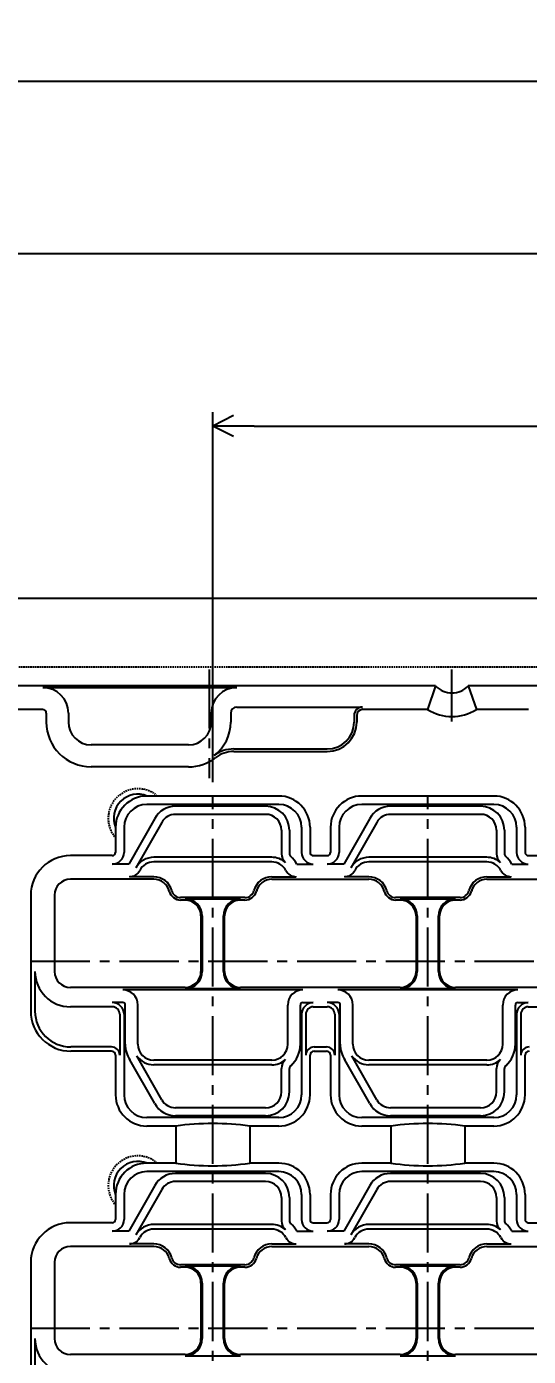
# Model space of a CAD drawing. Extents: x -775 to -24, y -299 to 215.
# Drawn here: x -667.1 to -594.5, y 22.5 to 215.4 of the extents above; entities that cross this region are included whole.
import ezdxf

# ---------------------------------------------------------------- set-up
doc = ezdxf.new("R2010")
doc.units = 0
doc.header["$LTSCALE"] = 0.45
doc.header["$MEASUREMENT"] = 0
doc.linetypes.add('CENTER2', pattern=[28.575, 19.05, -3.175, 3.175, -3.175])
doc.linetypes.add('HIDDENX2', pattern=[0.75, 0.5, -0.25])
doc.layers.get('0').update_dxf_attribs({"linetype": 'CONTINUOUS'})
doc.layers.get('DEFPOINTS').update_dxf_attribs({"linetype": 'CONTINUOUS'})
for name, color, linetype in [('CENTER', 243, 'CENTER2'), ('DETAIL', 6, 'CONTINUOUS'), ('DIMENSION', 3, 'CONTINUOUS'), ('HIDDEN', 5, 'HIDDENX2'), ('LINE', 7, 'CONTINUOUS'), ('LINE1', 30, 'CONTINUOUS'), ('LINE2', 110, 'CONTINUOUS'), ('LINE3', 230, 'CONTINUOUS'), ('LINE6', 60, 'CONTINUOUS'), ('LINE8', 200, 'CONTINUOUS'), ('LINE9', 140, 'CONTINUOUS'), ('SECTION', 31, 'CONTINUOUS'), ('TEXT', 4, 'CONTINUOUS')]:
    doc.layers.add(name, color=color, linetype=linetype)
doc.styles.add('ROMAND', font='romand.shx', dxfattribs={"height": 6})
doc.dimstyles.get("Standard").update_dxf_attribs({"dimtxt": 0.18, "dimasz": 0.18, "dimexe": 0.18, "dimexo": 0.0625, "dimgap": 0.09, "dimtad": 0, "dimtih": 1, "dimtoh": 1, "dimdec": 4, "dimzin": 0, "dimdsep": 46, "dimtxsty": 'STANDARD', "dimcen": 0.09, "dimadec": 0, "dimazin": 0, "dimtfac": 1, "dimtdec": 4, "dimtofl": 0, "dimtmove": 0, "dimatfit": 3, "dimfxl": 1, "dimtolj": 1, "dimtzin": 0, "dimarcsym": 0})

# ---------------------------------------------------------------- blocks, each defined once
blk = doc.blocks.new('ARROWHEAD')
for p in [(-1, 0), (-0.5, 0.25), (-0.5, -0.25)]:
    blk.add_line(p, (0, 0))
blk = doc.blocks.new('*D7')
at = {"layer": 'DEFPOINTS', "color": 0, "transparency": 16777216}
for p in [(-307.5, 207.5), (-692.5, 132.5), (-307.5, 132.5)]:
    blk.add_point(p, dxfattribs=at)
at = {"layer": 'DIMENSION', "color": 0, "lineweight": -2, "transparency": 16777216}
for p, q in [((-692.5, 134.5), (-692.5, 209.5)), ((-307.5, 134.5), (-307.5, 209.5)), ((-686.5, 207.5), (-313.5, 207.5))]:
    blk.add_line(p, q, dxfattribs=at)
at = {"layer": 'DIMENSION', "color": 0, "lineweight": -2, "transparency": 16777216, "xscale": 6, "yscale": 6, "zscale": 6, "rotation": 180}
blk.add_blockref('ARROWHEAD', (-692.5, 207.5), dxfattribs=at)
at = {"layer": 'DIMENSION', "color": 0, "lineweight": -2, "transparency": 16777216, "xscale": 6, "yscale": 6, "zscale": 6}
blk.add_blockref('ARROWHEAD', (-307.5, 207.5), dxfattribs=at)
at = {"layer": 'DIMENSION', "color": 0, "transparency": 16777216, "insert": (-500, 211.5), "char_height": 6, "attachment_point": 5, "style": 'ROMAND'}
blk.add_mtext('\\A1;385', dxfattribs=at)
blk = doc.blocks.new('*D8')
at = {"layer": 'DEFPOINTS', "color": 0, "transparency": 16777216}
for p in [(-359.83, 157.5), (-640.17, 103.83), (-359.83, 103.83)]:
    blk.add_point(p, dxfattribs=at)
at = {"layer": 'DIMENSION', "color": 0, "lineweight": -2, "transparency": 16777216}
for p, q in [((-640.17, 105.83), (-640.17, 159.5)), ((-359.83, 105.83), (-359.83, 159.5)), ((-634.17, 157.5), (-365.83, 157.5))]:
    blk.add_line(p, q, dxfattribs=at)
at = {"layer": 'DIMENSION', "color": 0, "lineweight": -2, "transparency": 16777216, "xscale": 6, "yscale": 6, "zscale": 6, "rotation": 180}
blk.add_blockref('ARROWHEAD', (-640.17, 157.5), dxfattribs=at)
at = {"layer": 'DIMENSION', "color": 0, "lineweight": -2, "transparency": 16777216, "xscale": 6, "yscale": 6, "zscale": 6}
blk.add_blockref('ARROWHEAD', (-359.83, 157.5), dxfattribs=at)
at = {"layer": 'DIMENSION', "color": 0, "transparency": 16777216, "insert": (-500, 161.5), "char_height": 6, "attachment_point": 5, "style": 'ROMAND'}
blk.add_mtext('\\A1;P31.15x9=280.35', dxfattribs=at)
blk = doc.blocks.new('*D10')
at = {"layer": 'DEFPOINTS', "color": 0, "transparency": 16777216}
for p in [(-717.5, 79.89), (-666.55, 79.89), (-666.55, -79.89)]:
    blk.add_point(p, dxfattribs=at)
at = {"layer": 'DIMENSION', "color": 0, "lineweight": -2, "transparency": 16777216}
for p, q in [((-668.55, 79.89), (-719.5, 79.89)), ((-717.5, -73.89), (-717.5, 73.89)), ((-668.55, -79.89), (-719.5, -79.89))]:
    blk.add_line(p, q, dxfattribs=at)
at = {"layer": 'DIMENSION', "color": 0, "lineweight": -2, "transparency": 16777216, "xscale": 6, "yscale": 6, "zscale": 6}
for p, rotation in [((-717.5, 79.89), 90), ((-717.5, -79.89), 270)]:
    blk.add_blockref('ARROWHEAD', p, dxfattribs=dict(at, rotation=rotation))
at = {"layer": 'DIMENSION', "color": 0, "transparency": 16777216, "insert": (-721.5, 0), "char_height": 6, "attachment_point": 5, "rotation": 90, "style": 'ROMAND'}
blk.add_mtext('\\A1;P53.26x3=159.78', dxfattribs=at)
blk = doc.blocks.new('*D14')
at = {"layer": 'DEFPOINTS', "color": 0, "transparency": 16777216}
for p in [(-316.5, 182.5), (-316.5, 114.5), (-683.5, 110.5)]:
    blk.add_point(p, dxfattribs=at)
at = {"layer": 'DIMENSION', "color": 0, "lineweight": -2, "transparency": 16777216}
for p, q in [((-683.5, 112.5), (-683.5, 184.5)), ((-316.5, 116.5), (-316.5, 184.5)), ((-677.5, 182.5), (-322.5, 182.5))]:
    blk.add_line(p, q, dxfattribs=at)
at = {"layer": 'DIMENSION', "color": 0, "lineweight": -2, "transparency": 16777216, "xscale": 6, "yscale": 6, "zscale": 6, "rotation": 180}
blk.add_blockref('ARROWHEAD', (-683.5, 182.5), dxfattribs=at)
at = {"layer": 'DIMENSION', "color": 0, "lineweight": -2, "transparency": 16777216, "xscale": 6, "yscale": 6, "zscale": 6}
blk.add_blockref('ARROWHEAD', (-316.5, 182.5), dxfattribs=at)
at = {"layer": 'DIMENSION', "color": 0, "transparency": 16777216, "insert": (-500, 186.5), "char_height": 6, "attachment_point": 5, "style": 'ROMAND'}
blk.add_mtext('\\A1;CUTLINE 367', dxfattribs=at)

msp = doc.modelspace()

# ---------------------------------------------------------------- linework, layer by layer
at = {"layer": 'CENTER'}
for p, q in [((-640.7, 122.195), (-640.7, 106.44006)), ((-605.525, 114.65638), (-605.525, 122.195)), ((-640.175, -103.82785), (-640.175, 103.82785)), ((-609.025, -103.82785), (-609.025, 103.82785)), ((-666.54797, 79.89), (-333.45203, 79.89)), ((-666.54797, 26.63), (-333.45203, 26.63))]:
    msp.add_line(p, q, dxfattribs=at)
at = {"layer": 'DETAIL'}
for p, q in [((-664.8, 119.55443), (-636.7, 119.55443)), ((-661.1, 115.85443), (-661.1, 114.555)), ((-640.4, 115.85443), (-640.4, 114.555)), ((-643.7, 111.255), (-657.8, 111.255))]:
    msp.add_line(p, q, dxfattribs=at)
for centre, radius, start, end in [((-664.8, 115.85443), 3.7, 0, 90), ((-636.7, 115.85443), 3.7, 90, 180), ((-657.8, 114.555), 3.3, 180, 270), ((-643.7, 114.555), 3.3, 270, 0), ((-651.02748, 100.59248), 3.5, 67.5764905, 202.4235095), ((-651.02748, 47.33248), 3.5, 67.5764905, 202.4235095)]:
    msp.add_arc(centre, radius, start, end, dxfattribs=at)
at = {"layer": 'HIDDEN'}
msp.add_lwpolyline([(-671.5, -122.5), (-324.5, -122.5, 0.414213562), (-316.5, -114.5), (-316.5, 114.5, 0.414213562), (-324.5, 122.5), (-671.5, 122.5), (-683.5, 110.5), (-683.5, -110.5)], format="xyb", close=True, dxfattribs=at)
for centre in [(-651.02748, 100.59248), (-651.02748, 47.33248)]:
    msp.add_arc(centre, 4.3, 48.7995848, 221.2004152, dxfattribs=at)
at = {"layer": 'LINE'}
for p, q in [((-607.89143, 119.8), (-609.05713, 116.36203)), ((-603.15857, 119.8), (-601.99287, 116.36203)), ((-648.715, 91.745), (-660.81, 91.745)), ((-631.635, 91.745), (-617.565, 91.745)), ((-600.485, 91.745), (-586.415, 91.745)), ((-663.11, 89.445), (-663.11, 78.375)), ((-644.185, 88.735), (-644.83945, 88.735)), ((-635.51055, 88.735), (-636.165, 88.735)), ((-613.035, 88.735), (-613.68945, 88.735)), ((-604.36055, 88.735), (-605.015, 88.735)), ((-641.885, 86.435), (-641.885, 78.375)), ((-638.465, 78.375), (-638.465, 86.435)), ((-610.735, 86.435), (-610.735, 78.375)), ((-607.315, 78.375), (-607.315, 86.435)), ((-644.185, 76.075), (-660.81, 76.075)), ((-613.035, 76.075), (-636.165, 76.075)), ((-581.885, 76.075), (-605.015, 76.075)), ((-648.715, 38.485), (-660.81, 38.485)), ((-631.635, 38.485), (-617.565, 38.485)), ((-600.485, 38.485), (-586.415, 38.485)), ((-663.11, 36.185), (-663.11, 25.115)), ((-644.185, 35.475), (-644.83945, 35.475)), ((-635.51055, 35.475), (-636.165, 35.475)), ((-613.035, 35.475), (-613.68945, 35.475)), ((-604.36055, 35.475), (-605.015, 35.475)), ((-641.885, 33.175), (-641.885, 25.115)), ((-638.465, 25.115), (-638.465, 33.175)), ((-610.735, 33.175), (-610.735, 25.115)), ((-607.315, 25.115), (-607.315, 33.175)), ((-644.185, 22.815), (-660.81, 22.815)), ((-613.035, 22.815), (-636.165, 22.815)), ((-581.885, 22.815), (-605.015, 22.815))]:
    msp.add_line(p, q, dxfattribs=at)
msp.add_lwpolyline([(-692.5, -132.5), (-307.5, -132.5), (-307.5, 132.5), (-692.5, 132.5)], close=True, dxfattribs=at)
msp.add_lwpolyline([(-607.89143, 119.8), (-668.61, 119.8, 0.198912367), (-672.64051, 118.13051), (-679.7284, 111.04262)], format="xyb", dxfattribs=at)
msp.add_lwpolyline([(-537.54143, 119.8), (-603.15857, 119.8)], dxfattribs=at)
for centre, radius, start, end in [((-605.525, 122.1), 3.3, 224.1843852, 315.8156148), ((-660.81, 89.445), 2.3, 90, 180), ((-648.715, 89.445), 2.3, 14.3296242, 90), ((-631.635, 89.445), 2.3, 90, 165.6703758), ((-617.565, 89.445), 2.3, 14.3296242, 90), ((-600.485, 89.445), 2.3, 90, 165.6703758), ((-644.83945, 90.435), 1.7, 194.3296242, 270), ((-644.185, 86.435), 2.3, 0, 90), ((-636.165, 86.435), 2.3, 90, 180), ((-635.51055, 90.435), 1.7, 270, 345.6703758), ((-613.68945, 90.435), 1.7, 194.3296242, 270), ((-613.035, 86.435), 2.3, 0, 90), ((-605.015, 86.435), 2.3, 90, 180), ((-604.36055, 90.435), 1.7, 270, 345.6703758), ((-660.81, 78.375), 2.3, 180, 270), ((-644.185, 78.375), 2.3, 270, 0), ((-636.165, 78.375), 2.3, 180, 270), ((-613.035, 78.375), 2.3, 270, 0), ((-605.015, 78.375), 2.3, 180, 270), ((-660.81, 36.185), 2.3, 90, 180), ((-648.715, 36.185), 2.3, 14.3296242, 90), ((-644.83945, 37.175), 1.7, 194.3296242, 270), ((-635.51055, 37.175), 1.7, 270, 345.6703758), ((-631.635, 36.185), 2.3, 90, 165.6703758), ((-617.565, 36.185), 2.3, 14.3296242, 90), ((-613.68945, 37.175), 1.7, 194.3296242, 270), ((-604.36055, 37.175), 1.7, 270, 345.6703758), ((-600.485, 36.185), 2.3, 90, 165.6703758), ((-644.185, 33.175), 2.3, 0, 90), ((-636.165, 33.175), 2.3, 90, 180), ((-613.035, 33.175), 2.3, 0, 90), ((-605.015, 33.175), 2.3, 90, 180), ((-660.81, 25.115), 2.3, 180, 270), ((-644.185, 25.115), 2.3, 270, 360), ((-636.165, 25.115), 2.3, 180, 270), ((-613.035, 25.115), 2.3, 270, 360), ((-605.015, 25.115), 2.3, 180, 270)]:
    msp.add_arc(centre, radius, start, end, dxfattribs=at)
at = {"layer": 'LINE1'}
for p, q in [((-632.535, 101.17), (-645.57967, 101.17)), ((-601.385, 101.17), (-614.42967, 101.17)), ((-647.58127, 100.00298), (-651.30429, 93.42563)), ((-630.235, 98.87), (-630.235, 95.4598)), ((-616.43127, 100.00298), (-620.15429, 93.42563)), ((-599.085, 98.87), (-599.085, 95.4598)), ((-631.635, 94.93532), (-648.715, 94.93532)), ((-600.485, 94.93532), (-617.565, 94.93532)), ((-647.58127, 59.77702), (-651.1947, 66.16076)), ((-616.43127, 59.77702), (-620.0447, 66.16076)), ((-631.625, 64.84468), (-648.725, 64.84468)), ((-630.235, 60.91), (-630.235, 64.31137)), ((-600.475, 64.84468), (-617.575, 64.84468)), ((-599.085, 60.91), (-599.085, 64.31137)), ((-632.535, 58.61), (-645.57967, 58.61)), ((-601.385, 58.61), (-614.42967, 58.61)), ((-647.58127, 46.74298), (-651.30429, 40.16563)), ((-632.535, 47.91), (-645.57967, 47.91)), ((-616.43127, 46.74298), (-620.15429, 40.16563)), ((-601.385, 47.91), (-614.42967, 47.91)), ((-630.235, 45.61), (-630.235, 42.1998)), ((-599.085, 45.61), (-599.085, 42.1998)), ((-631.635, 41.67532), (-648.715, 41.67532)), ((-600.485, 41.67532), (-617.565, 41.67532))]:
    msp.add_line(p, q, dxfattribs=at)
for centre, radius, start, end in [((-645.57967, 98.87), 2.3, 90, 150.4885014), ((-632.535, 98.87), 2.3, 0, 90), ((-614.42967, 98.87), 2.3, 90, 150.4885014), ((-601.385, 98.87), 2.3, 0, 90), ((-648.715, 91.96), 2.97532, 90, 150.4885014), ((-631.635, 91.96), 2.97532, 48.4665706, 90), ((-628.535, 95.4598), 1.7, 180, 228.4665706), ((-617.565, 91.96), 2.97532, 90, 150.4885014), ((-600.485, 91.96), 2.97532, 48.4665706, 90), ((-597.385, 95.4598), 1.7, 180, 228.4665706), ((-648.725, 67.82), 2.97532, 213.8947944, 270), ((-631.625, 67.82), 2.97532, 270, 311.369924), ((-628.535, 64.31137), 1.7, 131.369924, 180), ((-617.575, 67.82), 2.97532, 213.8947944, 270), ((-600.475, 67.82), 2.97532, 270, 311.369924), ((-597.385, 64.31137), 1.7, 131.369924, 180), ((-632.535, 60.91), 2.3, 270, 0), ((-601.385, 60.91), 2.3, 270, 0), ((-645.57967, 60.91), 2.3, 209.5114986, 270), ((-614.42967, 60.91), 2.3, 209.5114986, 270), ((-645.57967, 45.61), 2.3, 90, 150.4885014), ((-632.535, 45.61), 2.3, 0, 90), ((-614.42967, 45.61), 2.3, 90, 150.4885014), ((-601.385, 45.61), 2.3, 0, 90), ((-648.715, 38.7), 2.97532, 90, 150.4885014), ((-631.635, 38.7), 2.97532, 48.4665706, 90), ((-628.535, 42.1998), 1.7, 180, 228.4665706), ((-617.565, 38.7), 2.97532, 90, 150.4885014), ((-600.485, 38.7), 2.97532, 48.4665706, 90), ((-597.385, 42.1998), 1.7, 180, 228.4665706)]:
    msp.add_arc(centre, radius, start, end, dxfattribs=at)
at = {"layer": 'LINE2'}
for p, q in [((-630.615, 102.6), (-649.735, 102.6)), ((-632.535, 102.33645), (-645.57967, 102.33645)), ((-599.465, 102.6), (-618.585, 102.6)), ((-601.385, 102.33645), (-614.42967, 102.33645)), ((-648.59638, 100.57757), (-652.34493, 93.95512)), ((-617.44638, 100.57757), (-621.19493, 93.95512)), ((-653.035, 99.3), (-653.035, 95.65512)), ((-629.06855, 98.87), (-629.06855, 95.4598)), ((-627.315, 99.3), (-627.315, 95.65512)), ((-621.885, 99.3), (-621.885, 95.65512)), ((-597.91855, 98.87), (-597.91855, 95.4598)), ((-596.165, 99.3), (-596.165, 95.65512)), ((-652.34493, 93.95512), (-654.735, 93.95512)), ((-628.00544, 93.95512), (-625.615, 93.95512)), ((-621.19493, 93.95512), (-623.585, 93.95512)), ((-596.85544, 93.95512), (-594.465, 93.95512)), ((-653.225, 73.86488), (-654.735, 73.86488)), ((-652.86677, 67.82), (-652.86677, 73.50665)), ((-627.48323, 67.82), (-627.48323, 73.50665)), ((-627.125, 73.86488), (-625.615, 73.86488)), ((-622.075, 73.86488), (-623.585, 73.86488)), ((-621.71677, 67.82), (-621.71677, 73.50665)), ((-596.33323, 67.82), (-596.33323, 73.50665)), ((-595.975, 73.86488), (-594.465, 73.86488)), ((-653.035, 72.16488), (-653.035, 60.48)), ((-627.315, 72.16488), (-627.315, 60.48)), ((-621.885, 72.16488), (-621.885, 60.48)), ((-596.165, 72.16488), (-596.165, 60.48)), ((-648.59638, 59.20243), (-652.18964, 65.55052)), ((-629.06855, 60.91), (-629.06855, 64.31137)), ((-617.44638, 59.20243), (-621.03964, 65.55052)), ((-597.91855, 60.91), (-597.91855, 64.31137)), ((-630.615, 57.18), (-649.735, 57.18)), ((-632.535, 57.44355), (-645.57967, 57.44355)), ((-599.465, 57.18), (-618.585, 57.18)), ((-601.385, 57.44355), (-614.42967, 57.44355)), ((-630.615, 49.34), (-649.735, 49.34)), ((-632.535, 49.07645), (-645.57967, 49.07645)), ((-599.465, 49.34), (-618.585, 49.34)), ((-601.385, 49.07645), (-614.42967, 49.07645)), ((-648.59638, 47.31757), (-652.34493, 40.69512)), ((-617.44638, 47.31757), (-621.19493, 40.69512)), ((-653.035, 46.04), (-653.035, 42.39512)), ((-629.06855, 45.61), (-629.06855, 42.1998)), ((-627.315, 46.04), (-627.315, 42.39512)), ((-621.885, 46.04), (-621.885, 42.39512)), ((-597.91855, 45.61), (-597.91855, 42.1998)), ((-596.165, 46.04), (-596.165, 42.39512)), ((-652.34493, 40.69512), (-654.735, 40.69512)), ((-628.00544, 40.69512), (-625.615, 40.69512)), ((-621.19493, 40.69512), (-623.585, 40.69512)), ((-596.85544, 40.69512), (-594.465, 40.69512))]:
    msp.add_line(p, q, dxfattribs=at)
for centre, radius, start, end in [((-649.735, 99.3), 3.3, 90, 180), ((-645.57967, 98.87), 3.46645, 90, 150.4885014), ((-632.535, 98.87), 3.46645, 0, 90), ((-630.615, 99.3), 3.3, 0, 90), ((-618.585, 99.3), 3.3, 90, 180), ((-614.42967, 98.87), 3.46645, 90, 150.4885014), ((-601.385, 98.87), 3.46645, 0, 90), ((-599.465, 99.3), 3.3, 0, 90), ((-654.735, 95.65512), 1.7, 270, 0), ((-628.535, 95.4598), 0.53355, 180, 228.4665706), ((-631.635, 91.96), 4.14177, 28.7969998, 48.4665706), ((-625.615, 95.65512), 1.7, 180, 270), ((-623.585, 95.65512), 1.7, 270, 0), ((-597.385, 95.4598), 0.53355, 180, 228.4665706), ((-600.485, 91.96), 4.14177, 28.7969998, 48.4665706), ((-594.465, 95.65512), 1.7, 180, 270), ((-654.735, 72.16488), 1.7, 0, 90), ((-653.225, 73.50665), 0.35823, 0, 90), ((-627.125, 73.50665), 0.35823, 90, 180), ((-625.615, 72.16488), 1.7, 90, 180), ((-623.585, 72.16488), 1.7, 0, 90), ((-622.075, 73.50665), 0.35823, 0, 90), ((-595.975, 73.50665), 0.35823, 90, 180), ((-594.465, 72.16488), 1.7, 90, 180), ((-648.725, 67.82), 4.14177, 180, 213.2263763), ((-631.625, 67.82), 4.14177, 311.369924, 0), ((-617.575, 67.82), 4.14177, 180, 213.2263763), ((-600.475, 67.82), 4.14177, 311.369924, 0), ((-628.535, 64.31137), 0.53355, 131.369924, 180), ((-597.385, 64.31137), 0.53355, 131.369924, 180), ((-649.735, 60.48), 3.3, 180, 270), ((-632.535, 60.91), 3.46645, 270, 0), ((-630.615, 60.48), 3.3, 270, 0), ((-618.585, 60.48), 3.3, 180, 270), ((-601.385, 60.91), 3.46645, 270, 0), ((-599.465, 60.48), 3.3, 270, 0), ((-645.57967, 60.91), 3.46645, 209.5114986, 270), ((-614.42967, 60.91), 3.46645, 209.5114986, 270), ((-649.735, 46.04), 3.3, 90, 180), ((-645.57967, 45.61), 3.46645, 90, 150.4885014), ((-632.535, 45.61), 3.46645, 0, 90), ((-630.615, 46.04), 3.3, 0, 90), ((-618.585, 46.04), 3.3, 90, 180), ((-614.42967, 45.61), 3.46645, 90, 150.4885014), ((-601.385, 45.61), 3.46645, 0, 90), ((-599.465, 46.04), 3.3, 0, 90), ((-654.735, 42.39512), 1.7, 270, 0), ((-628.535, 42.1998), 0.53355, 180, 228.4665706), ((-631.635, 38.7), 4.14177, 28.7969998, 48.4665706), ((-625.615, 42.39512), 1.7, 180, 270), ((-623.585, 42.39512), 1.7, 270, 0), ((-597.385, 42.1998), 0.53355, 180, 228.4665706), ((-600.485, 38.7), 4.14177, 28.7969998, 48.4665706), ((-594.465, 42.39512), 1.7, 180, 270)]:
    msp.add_arc(centre, radius, start, end, dxfattribs=at)
at = {"layer": 'LINE3'}
for p, q in [((-631.635, 94.26), (-648.715, 94.26)), ((-600.485, 94.26), (-617.565, 94.26)), ((-648.715, 92.11335), (-652.25973, 92.11335)), ((-631.635, 92.11335), (-628.09027, 92.11335)), ((-617.565, 92.11335), (-621.10973, 92.11335)), ((-600.485, 92.11335), (-596.94027, 92.11335)), ((-635.51055, 89.10335), (-644.83945, 89.10335)), ((-604.36055, 89.10335), (-613.68945, 89.10335)), ((-627.125, 75.70665), (-653.225, 75.70665)), ((-595.975, 75.70665), (-622.075, 75.70665)), ((-651.025, 67.82), (-651.025, 73.50665)), ((-629.325, 67.82), (-629.325, 73.50665)), ((-619.875, 67.82), (-619.875, 73.50665)), ((-598.175, 67.82), (-598.175, 73.50665)), ((-631.625, 65.52), (-648.725, 65.52)), ((-600.475, 65.52), (-617.575, 65.52)), ((-631.635, 41), (-648.715, 41)), ((-600.485, 41), (-617.565, 41)), ((-648.715, 38.85335), (-652.25973, 38.85335)), ((-631.635, 38.85335), (-628.09027, 38.85335)), ((-617.565, 38.85335), (-621.10973, 38.85335)), ((-600.485, 38.85335), (-596.94027, 38.85335)), ((-635.51055, 35.84335), (-644.83945, 35.84335)), ((-604.36055, 35.84335), (-613.68945, 35.84335))]:
    msp.add_line(p, q, dxfattribs=at)
for centre, radius, start, end in [((-652.25973, 93.81335), 1.7, 270, 332.3972596), ((-648.715, 91.96), 2.3, 90, 152.3972596), ((-631.635, 91.96), 2.3, 27.6027404, 90), ((-628.09027, 93.81335), 1.7, 207.6027404, 270), ((-621.10973, 93.81335), 1.7, 270, 332.3972596), ((-617.565, 91.96), 2.3, 90, 152.3972596), ((-600.485, 91.96), 2.3, 27.6027404, 90), ((-596.94027, 93.81335), 1.7, 207.6027404, 270), ((-648.715, 89.445), 2.66835, 14.3296242, 90), ((-631.635, 89.445), 2.66835, 90, 165.6703758), ((-617.565, 89.445), 2.66835, 14.3296242, 90), ((-600.485, 89.445), 2.66835, 90, 165.6703758), ((-644.83945, 90.435), 1.33165, 194.3296242, 270), ((-635.51055, 90.435), 1.33165, 270, 345.6703758), ((-613.68945, 90.435), 1.33165, 194.3296242, 270), ((-604.36055, 90.435), 1.33165, 270, 345.6703758), ((-653.225, 73.50665), 2.2, 0, 90), ((-627.125, 73.50665), 2.2, 90, 180), ((-622.075, 73.50665), 2.2, 0, 90), ((-595.975, 73.50665), 2.2, 90, 180), ((-648.725, 67.82), 2.3, 180, 270), ((-631.625, 67.82), 2.3, 270, 0), ((-617.575, 67.82), 2.3, 180, 270), ((-600.475, 67.82), 2.3, 270, 0), ((-648.715, 38.7), 2.3, 90, 152.3972596), ((-631.635, 38.7), 2.3, 27.6027404, 90), ((-617.565, 38.7), 2.3, 90, 152.3972596), ((-600.485, 38.7), 2.3, 27.6027404, 90), ((-652.25973, 40.55335), 1.7, 270, 332.3972596), ((-648.715, 36.185), 2.66835, 14.3296242, 90), ((-631.635, 36.185), 2.66835, 90, 165.6703758), ((-628.09027, 40.55335), 1.7, 207.6027404, 270), ((-621.10973, 40.55335), 1.7, 270, 332.3972596), ((-617.565, 36.185), 2.66835, 14.3296242, 90), ((-600.485, 36.185), 2.66835, 90, 165.6703758), ((-596.94027, 40.55335), 1.7, 207.6027404, 270), ((-644.83945, 37.175), 1.33165, 194.3296242, 270), ((-635.51055, 37.175), 1.33165, 270, 345.6703758), ((-613.68945, 37.175), 1.33165, 194.3296242, 270), ((-604.36055, 37.175), 1.33165, 270, 345.6703758)]:
    msp.add_arc(centre, radius, start, end, dxfattribs=at)
at = {"layer": 'LINE6'}
for p, q in [((-644.185, 88.91918), (-636.165, 88.91918)), ((-613.035, 88.91918), (-605.015, 88.91918)), ((-641.70082, 86.435), (-641.70082, 78.375)), ((-638.64918, 78.375), (-638.64918, 86.435)), ((-610.55082, 86.435), (-610.55082, 78.375)), ((-607.49918, 78.375), (-607.49918, 86.435)), ((-644.185, 75.89082), (-636.165, 75.89082)), ((-613.035, 75.89082), (-605.015, 75.89082)), ((-644.185, 35.65918), (-636.165, 35.65918)), ((-613.035, 35.65918), (-605.015, 35.65918)), ((-641.70082, 33.175), (-641.70082, 25.115)), ((-638.64918, 25.115), (-638.64918, 33.175)), ((-610.55082, 33.175), (-610.55082, 25.115)), ((-607.49918, 25.115), (-607.49918, 33.175)), ((-644.185, 22.63082), (-636.165, 22.63082)), ((-613.035, 22.63082), (-605.015, 22.63082))]:
    msp.add_line(p, q, dxfattribs=at)
for centre, start, end in [((-644.185, 86.435), 0, 90), ((-636.165, 86.435), 90, 180), ((-613.035, 86.435), 0, 90), ((-605.015, 86.435), 90, 180), ((-644.185, 78.375), 270, 0), ((-636.165, 78.375), 180, 270), ((-613.035, 78.375), 270, 0), ((-605.015, 78.375), 180, 270), ((-644.185, 33.175), 0, 90), ((-636.165, 33.175), 90, 180), ((-613.035, 33.175), 0, 90), ((-605.015, 33.175), 90, 180), ((-644.185, 25.115), 270, 360), ((-636.165, 25.115), 180, 270), ((-613.035, 25.115), 270, 360), ((-605.015, 25.115), 180, 270)]:
    msp.add_arc(centre, 2.48418, start, end, dxfattribs=at)
at = {"layer": 'LINE8'}
for centre, start, end in [((-640.175, 17.04347), 82.1469066, 97.8530934), ((-609.025, 17.04347), 82.1469066, 97.8530934), ((-640.175, 89.47653), 262.1469066, 277.8530934), ((-609.025, 89.47653), 262.1469066, 277.8530934)]:
    msp.add_arc(centre, 39.27704, start, end, dxfattribs=at)
at = {"layer": 'LINE9'}
for p, q in [((-637.57596, 115.85443), (-637.57596, 114.555)), ((-636.7, 116.73039), (-618.5, 116.73039)), ((-619.7, 115.53039), (-619.7, 114.555)), ((-637.12733, 110.655), (-623.6, 110.655))]:
    msp.add_line(p, q, dxfattribs=at)
for centre, radius, start, end in [((-636.7, 115.85443), 0.87596, 90, 180), ((-618.5, 115.53039), 1.2, 90, 180), ((-643.7, 114.555), 6.12404, 307.389362, 0), ((-623.6, 114.555), 3.9, 270, 0), ((-637.12733, 105.955), 4.7, 90, 127.389362)]:
    msp.add_arc(centre, radius, start, end, dxfattribs=at)
at = {"layer": 'SECTION'}
for p, q in [((-664.2924, 115.85443), (-664.2924, 114.555)), ((-619.33165, 115.53039), (-619.33165, 114.555)), ((-637.12733, 110.28665), (-623.6, 110.28665)), ((-643.7, 108.0626), (-657.8, 108.0626)), ((-630.615, 103.82785), (-649.735, 103.82785)), ((-599.465, 103.82785), (-618.585, 103.82785)), ((-654.26285, 99.3), (-654.26285, 95.65512)), ((-626.08715, 99.3), (-626.08715, 95.65512)), ((-623.11285, 99.3), (-623.11285, 95.65512)), ((-594.93715, 99.3), (-594.93715, 95.65512)), ((-654.735, 95.18297), (-660.81, 95.18297)), ((-625.615, 95.18297), (-623.585, 95.18297)), ((-594.465, 95.18297), (-592.435, 95.18297)), ((-666.54797, 89.445), (-666.54797, 72.63)), ((-654.84892, 66.81608), (-660.73404, 66.81608)), ((-654.26285, 66.23), (-654.26285, 60.48)), ((-626.08715, 60.48), (-626.08715, 66.23)), ((-625.50108, 66.81608), (-623.69892, 66.81608)), ((-623.11285, 66.23), (-623.11285, 60.48)), ((-594.93715, 60.48), (-594.93715, 66.23)), ((-645.54156, 55.95215), (-649.735, 55.95215)), ((-645.54156, 55.95215), (-645.54156, 50.56785)), ((-630.615, 55.95215), (-634.80844, 55.95215)), ((-634.80844, 55.95215), (-634.80844, 50.56785)), ((-614.39156, 55.95215), (-618.585, 55.95215)), ((-614.39156, 55.95215), (-614.39156, 50.56785)), ((-599.465, 55.95215), (-603.65844, 55.95215)), ((-603.65844, 55.95215), (-603.65844, 50.56785)), ((-645.54156, 50.56785), (-649.735, 50.56785)), ((-630.615, 50.56785), (-634.80844, 50.56785)), ((-614.39156, 50.56785), (-618.585, 50.56785)), ((-599.465, 50.56785), (-603.65844, 50.56785)), ((-654.26285, 46.04), (-654.26285, 42.39512)), ((-626.08715, 46.04), (-626.08715, 42.39512)), ((-623.11285, 46.04), (-623.11285, 42.39512)), ((-594.93715, 46.04), (-594.93715, 42.39512)), ((-654.735, 41.92297), (-660.81, 41.92297)), ((-625.615, 41.92297), (-623.585, 41.92297)), ((-594.465, 41.92297), (-592.435, 41.92297)), ((-666.54797, 36.185), (-666.54797, 19.37))]:
    msp.add_line(p, q, dxfattribs=at)
msp.add_lwpolyline([(-664.8, 116.36203), (-668.61, 116.36203, 0.198912367), (-670.2095, 115.6995), (-677.29739, 108.61161)], format="xyb", dxfattribs=at)
for points in [[(-609.05713, 116.36203), (-618.5, 116.36203)], [(-594.45, 116.36203), (-601.99287, 116.36203)]]:
    msp.add_lwpolyline(points, dxfattribs=at)
for centre, radius, start, end in [((-664.8, 115.85443), 0.5076, 0, 90), ((-618.5, 115.53039), 0.83165, 90, 180), ((-605.525, 122.1), 6.73797, 238.3847345, 301.6152655), ((-657.8, 114.555), 6.4924, 180, 270), ((-623.6, 114.555), 4.26835, 270, 0), ((-637.12733, 105.955), 4.33165, 90, 127.389362), ((-643.7, 114.555), 6.4924, 270, 307.389362), ((-649.735, 99.3), 4.52785, 90, 180), ((-630.615, 99.3), 4.52785, 0, 90), ((-618.585, 99.3), 4.52785, 90, 180), ((-599.465, 99.3), 4.52785, 0, 90), ((-660.81, 89.445), 5.73797, 90, 180), ((-654.735, 95.65512), 0.47215, 270, 0), ((-625.615, 95.65512), 0.47215, 180, 270), ((-623.585, 95.65512), 0.47215, 270, 0), ((-594.465, 95.65512), 0.47215, 180, 270), ((-660.73404, 72.63), 5.81392, 180, 270), ((-654.84892, 66.23), 0.58608, 0, 90), ((-625.50108, 66.23), 0.58608, 90, 180), ((-623.69892, 66.23), 0.58608, 0, 90), ((-594.35108, 66.23), 0.58608, 90, 180), ((-649.735, 60.48), 4.52785, 180, 270), ((-630.615, 60.48), 4.52785, 270, 0), ((-618.585, 60.48), 4.52785, 180, 270), ((-599.465, 60.48), 4.52785, 270, 0), ((-649.735, 46.04), 4.52785, 90, 180), ((-630.615, 46.04), 4.52785, 0, 90), ((-618.585, 46.04), 4.52785, 90, 180), ((-599.465, 46.04), 4.52785, 0, 90), ((-660.81, 36.185), 5.73797, 90, 180), ((-654.735, 42.39512), 0.47215, 270, 0), ((-625.615, 42.39512), 0.47215, 180, 270), ((-623.585, 42.39512), 0.47215, 270, 0), ((-594.465, 42.39512), 0.47215, 180, 270)]:
    msp.add_arc(centre, radius, start, end, dxfattribs=at)
at = {"layer": 'TEXT'}
for p, q in [((-665.93404, 78.375), (-665.93404, 72.63)), ((-654.735, 73.25096), (-660.81, 73.25096)), ((-653.64892, 72.16488), (-653.64892, 66.23)), ((-626.70108, 72.16488), (-626.70108, 66.23)), ((-625.615, 73.25096), (-623.585, 73.25096)), ((-622.49892, 72.16488), (-622.49892, 66.23)), ((-595.55108, 72.16488), (-595.55108, 66.23)), ((-594.465, 73.25096), (-592.435, 73.25096)), ((-654.84892, 67.43), (-660.73404, 67.43)), ((-625.50108, 67.43), (-623.69892, 67.43)), ((-665.93404, 25.115), (-665.93404, 19.37))]:
    msp.add_line(p, q, dxfattribs=at)
for centre, radius, start, end in [((-660.81, 78.375), 5.12404, 180, 270), ((-660.73404, 72.63), 5.2, 180, 270), ((-654.735, 72.16488), 1.08608, 0, 90), ((-625.615, 72.16488), 1.08608, 90, 180), ((-623.585, 72.16488), 1.08608, 0, 90), ((-594.465, 72.16488), 1.08608, 90, 180), ((-654.84892, 66.23), 1.2, 0, 90), ((-625.50108, 66.23), 1.2, 90, 180), ((-623.69892, 66.23), 1.2, 0, 90), ((-594.35108, 66.23), 1.2, 90, 180), ((-660.81, 25.115), 5.12404, 180, 270)]:
    msp.add_arc(centre, radius, start, end, dxfattribs=at)

# ---------------------------------------------------------------- dimensions: what is measured, and where the dimension line sits
at = {"layer": 'DIMENSION'}
dim = msp.add_linear_dim(base=(-307.5, 207.5), p1=(-692.5, 132.5), p2=(-307.5, 132.5), dimstyle='STANDARD', override={"dimtxt": 6, "dimasz": 6, "dimexe": 2, "dimexo": 2, "dimgap": 1, "dimtad": 1, "dimtih": 0, "dimtoh": 0, "dimzin": 8, "dimtxsty": 'ROMAND', "dimblk1": 'ARROWHEAD', "dimblk2": 'ARROWHEAD', "dimsah": 1, "dimcen": 0, "dimadec": 4}, dxfattribs=at)
dim.commit()
dim.dimension.update_dxf_attribs({"geometry": '*D7', "text_midpoint": (-500, 211.5)})
for base, p1, p2, text, picture, middle in [((-316.5, 182.5), (-683.5, 110.5), (-316.5, 114.5), 'CUTLINE <>', '*D14', (-500, 186.5)), ((-359.825, 157.5), (-640.175, 103.82785), (-359.825, 103.82785), 'P31.15x9=<>', '*D8', (-500, 161.5))]:
    dim = msp.add_linear_dim(base=base, p1=p1, p2=p2, text=text, dimstyle='STANDARD', override={"dimtxt": 6, "dimasz": 6, "dimexe": 2, "dimexo": 2, "dimgap": 1, "dimtad": 1, "dimtih": 0, "dimtoh": 0, "dimzin": 8, "dimtxsty": 'ROMAND', "dimblk1": 'ARROWHEAD', "dimblk2": 'ARROWHEAD', "dimsah": 1, "dimcen": 0, "dimadec": 4}, dxfattribs=at)
    dim.commit()
    dim.dimension.update_dxf_attribs({"geometry": picture, "text_midpoint": middle})
dim = msp.add_linear_dim(base=(-717.5, 79.89), p1=(-666.54797, -79.89), p2=(-666.54797, 79.89), angle=90, text='P53.26x3=<>', dimstyle='STANDARD', override={"dimtxt": 6, "dimasz": 6, "dimexe": 2, "dimexo": 2, "dimgap": 1, "dimtad": 1, "dimtih": 0, "dimtoh": 0, "dimzin": 8, "dimtxsty": 'ROMAND', "dimblk1": 'ARROWHEAD', "dimblk2": 'ARROWHEAD', "dimsah": 1, "dimcen": 0, "dimadec": 4}, dxfattribs=at)
dim.commit()
dim.dimension.update_dxf_attribs({"geometry": '*D10', "text_midpoint": (-721.5, 0)})

doc.saveas('drawing.dxf')
